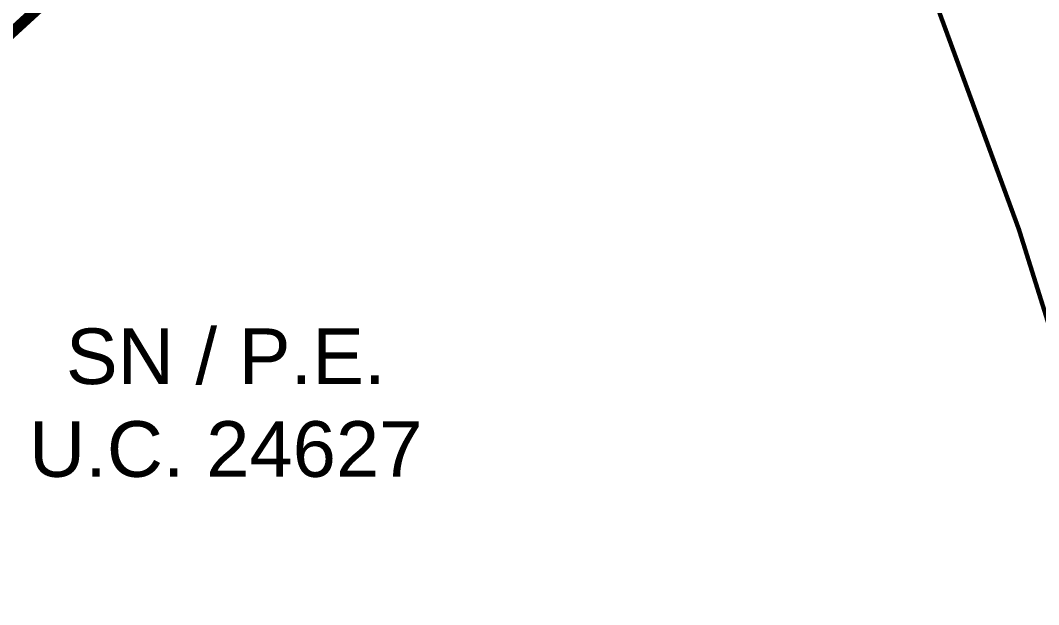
# Model space of a CAD drawing. Header units: metres. Extents: x 561401 to 594056, y 8460144 to 8508504.
# Drawn here: x 587422.36 to 587468.09, y 8504118.04 to 8504144.29 of the extents above; entities that cross this region are included whole.
import ezdxf

# ---------------------------------------------------------------- set-up
doc = ezdxf.new("R2010")
doc.units = ezdxf.units.M
for name, color, linetype in [('1.1. DERECHO DE VIA', 230, 'Continuous'), ('1.2. AFECTADOS BASE GRAFICA GORE', 76, 'Continuous'), ('1.3 ETIQUETA P.E. Y U.C.', 1, 'Continuous')]:
    doc.layers.add(name, color=color, linetype=linetype)
doc.styles.add('Arial', font='arial.ttf', dxfattribs={"height": 1})

msp = doc.modelspace()

# ---------------------------------------------------------------- linework, layer by layer
at = {"layer": '1.1. DERECHO DE VIA', "color": 230, "linetype": 'Continuous', "lineweight": 40, "ltscale": 0.2, "const_width": 0.5}
msp.add_lwpolyline([(587401.778, 8504037.256), (587394.328, 8504055.815), (587386.597, 8504074.26), (587381.593, 8504093.617), (587381.92, 8504113.594), (587388.631, 8504132.409), (587401.003, 8504148.098), (587415.367, 8504162.006), (587431.576, 8504173.721), (587449.285, 8504186.506), (587459.801, 8504171.694), (587442.407, 8504159.34), (587426.201, 8504147.62), (587411.499, 8504134.128), (587402.129, 8504116.609), (587400.027, 8504105.577), (587400.319, 8504096.825), (587405.657, 8504077.618), (587413.917, 8504059.406), (587422.381, 8504041.285)], dxfattribs=at)
at = {"layer": '1.2. AFECTADOS BASE GRAFICA GORE', "color": 64, "linetype": 'Continuous', "lineweight": -3, "const_width": 0.2}
msp.add_lwpolyline([(587480.972, 8504103.596), (587471.71, 8504120.509), (587467.197, 8504134.908), (587462.232, 8504148.454), (587455.644, 8504165.687), (587452.017, 8504174.467), (587448.773, 8504172.246), (587442.852, 8504168.171), (587427.375, 8504158.054), (587414.668, 8504148.646), (587402.382, 8504137.918), (587394.548, 8504130.55), (587389.51, 8504121.092), (587387.68, 8504111.264)], dxfattribs=at)

# ---------------------------------------------------------------- texts
at = {"layer": '1.3 ETIQUETA P.E. Y U.C.', "color": 1, "insert": (587431.58, 8504127.094), "char_height": 2.5, "attachment_point": 5, "style": 'Arial'}
msp.add_mtext('SN / P.E.\\PU.C. 24627', dxfattribs=at)

doc.saveas('drawing.dxf')
